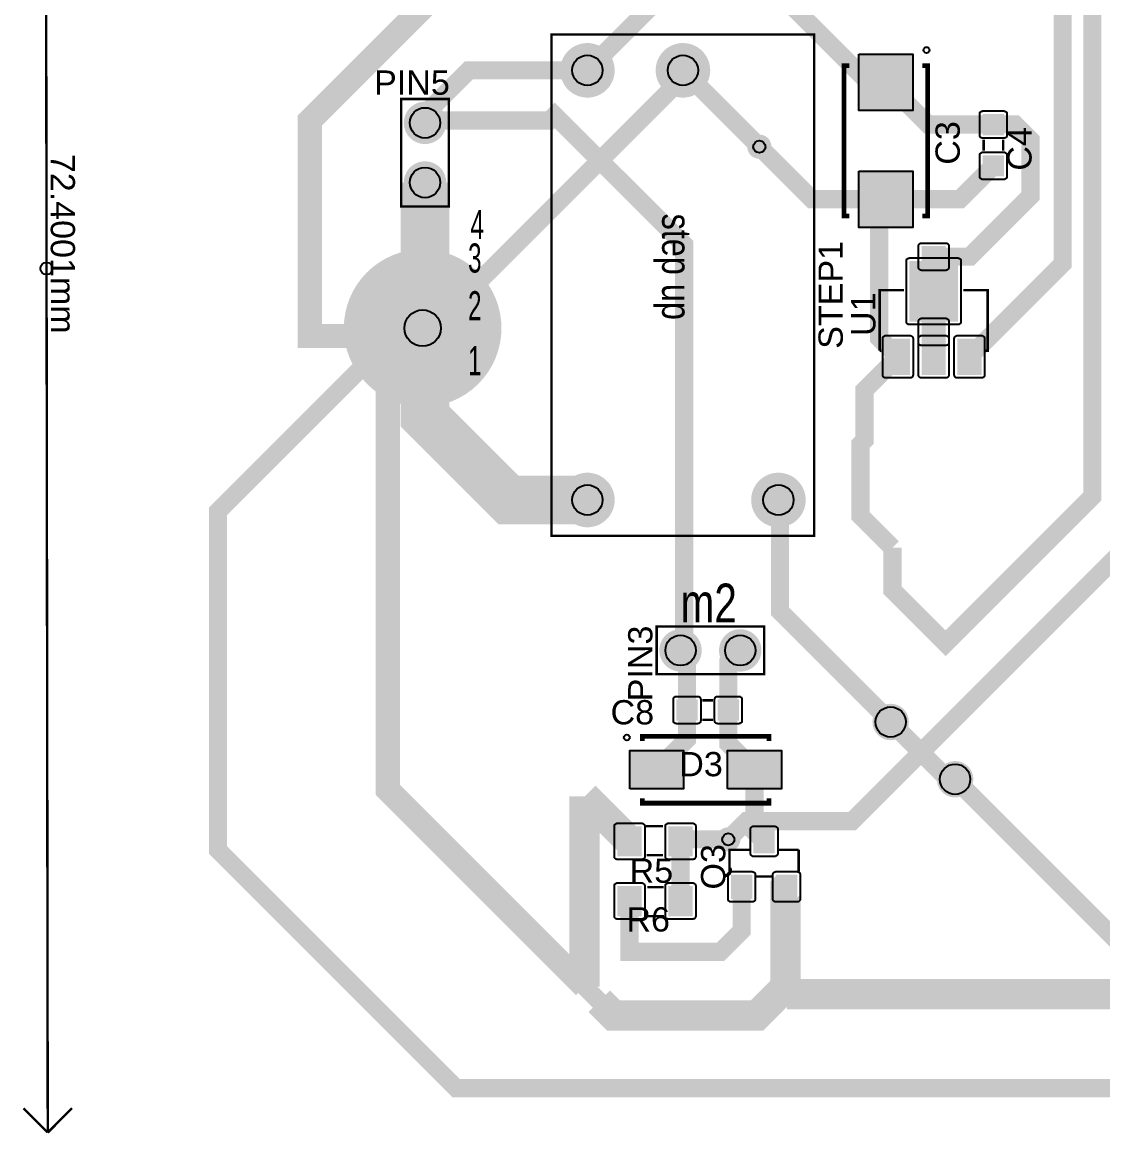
# Model space of a CAD drawing. Header units: centimetres. Extents: x -3.83 to 6.1, y -3.61 to 3.89.
# Drawn here: x -3.817 to 0.708, y -3.605 to 1.052 of the extents above; entities that cross this region are included whole.
import ezdxf

# ---------------------------------------------------------------- set-up
doc = ezdxf.new("R2010")
doc.units = ezdxf.units.CM
doc.layers.get('0').update_dxf_attribs({"linetype": 'CONTINUOUS'})
for name, color, linetype in [('1', 1, 'CONTINUOUS'), ('2', 2, 'CONTINUOUS'), ('3', 3, 'CONTINUOUS'), ('4', 4, 'CONTINUOUS'), ('5', 5, 'CONTINUOUS'), ('6', 6, 'CONTINUOUS'), ('7', 7, 'CONTINUOUS')]:
    doc.layers.add(name, color=color, linetype=linetype)

# ---------------------------------------------------------------- blocks, each defined once
blk = doc.blocks.new('RPAD')
blk.add_trace([(-0.5, -0.5), (-0.5, 0.5), (0.5, -0.5), (0.5, 0.5)])
blk = doc.blocks.new('EPAD')
at = {"const_width": 0.5}
blk.add_lwpolyline([(-0.25, 0, 1), (0.25, 0, 1)], format="xyb", close=True, dxfattribs=at)

msp = doc.modelspace()

# ---------------------------------------------------------------- linework, layer by layer
for centre, radius in [((-1.45, 0.85), 0.0635), ((-1.05, 0.85), 0.0635), ((-2.13, 0.63), 0.0635), ((-0.73, 0.53), 0.0254), ((-2.13, 0.38), 0.0635), ((-2.14, -0.23), 0.0762), ((-1.45, -0.95), 0.0635), ((-0.65, -0.95), 0.0635), ((-1.06, -1.58), 0.0635), ((-0.81, -1.58), 0.0635), ((-0.18, -1.88), 0.0635), ((0.09, -2.12), 0.0635), ((-0.86, -2.371818), 0.0254)]:
    msp.add_circle(centre, radius)
at = {"layer": '2'}
for points, const_width in [([(-3.71, -3.6), (-3.72, 3.64)], 0.01016), ([(-1.6, -1.1), (-0.5, -1.1), (-0.5, 1), (-1.6, 1), (-1.6, -1.1)], 0.01016), ([(-1.6, -1.1), (-0.5, -1.1), (-0.5, 1), (-1.6, 1), (-1.6, -1.1)], 0.01016), ([(-1.6, -1.1), (-0.5, -1.1), (-0.5, 1), (-1.6, 1), (-1.6, -1.1)], 0.01016), ([(-0.3525, 0.87), (-0.375, 0.87), (-0.375, 0.24), (-0.3525, 0.24)], 0.02), ([(-0.3525, 0.87), (-0.375, 0.87), (-0.375, 0.24), (-0.3525, 0.24)], 0.02), ([(-0.3525, 0.87), (-0.375, 0.87), (-0.375, 0.24), (-0.3525, 0.24)], 0.02), ([(-0.0475, 0.87), (-0.025, 0.87), (-0.025, 0.24), (-0.0475, 0.24)], 0.02), ([(-0.0475, 0.87), (-0.025, 0.87), (-0.025, 0.24), (-0.0475, 0.24)], 0.02), ([(-0.0475, 0.87), (-0.025, 0.87), (-0.025, 0.24), (-0.0475, 0.24)], 0.02), ([(-2.23, 0.28), (-2.03, 0.28), (-2.03, 0.73), (-2.23, 0.73), (-2.23, 0.28)], 0.01016), ([(-2.23, 0.28), (-2.03, 0.28), (-2.03, 0.73), (-2.23, 0.73), (-2.23, 0.28)], 0.01016), ([(-2.23, 0.28), (-2.03, 0.28), (-2.03, 0.73), (-2.23, 0.73), (-2.23, 0.28)], 0.01016), ([(0.20936, 0.55922), (0.20936, 0.5135)], 0.01016), ([(0.20936, 0.55922), (0.20936, 0.5135)], 0.01016), ([(0.20936, 0.55922), (0.20936, 0.5135)], 0.01016), ([(0.29064, 0.55922), (0.29064, 0.5135)], 0.01016), ([(0.29064, 0.55922), (0.29064, 0.5135)], 0.01016), ([(0.29064, 0.55922), (0.29064, 0.5135)], 0.01016), ([(-0.22606, -0.3246), (-0.22606, -0.0706), (-0.12446, -0.0706)], 0.01016), ([(-0.22606, -0.3246), (-0.22606, -0.0706), (-0.12446, -0.0706)], 0.01016), ([(-0.22606, -0.3246), (-0.22606, -0.0706), (-0.12446, -0.0706)], 0.01016), ([(0.12446, -0.0706), (0.22606, -0.0706), (0.22606, -0.3246), (0.21844, -0.3246)], 0.01016), ([(0.12446, -0.0706), (0.22606, -0.0706), (0.22606, -0.3246), (0.21844, -0.3246)], 0.01016), ([(0.12446, -0.0706), (0.22606, -0.0706), (0.22606, -0.3246), (0.21844, -0.3246)], 0.01016), ([(-0.22606, -0.3246), (-0.21844, -0.3246)], 0.01016), ([(-0.22606, -0.3246), (-0.21844, -0.3246)], 0.01016), ([(-0.22606, -0.3246), (-0.21844, -0.3246)], 0.01016), ([(-1.16, -1.68), (-0.71, -1.68), (-0.71, -1.48), (-1.16, -1.48), (-1.16, -1.68)], 0.01016), ([(-1.16, -1.68), (-0.71, -1.68), (-0.71, -1.48), (-1.16, -1.48), (-1.16, -1.68)], 0.01016), ([(-1.16, -1.68), (-0.71, -1.68), (-0.71, -1.48), (-1.16, -1.48), (-1.16, -1.68)], 0.01016), ([(-0.9235, -1.78936), (-0.96922, -1.78936)], 0.01016), ([(-0.9235, -1.78936), (-0.96922, -1.78936)], 0.01016), ([(-0.9235, -1.78936), (-0.96922, -1.78936)], 0.01016), ([(-0.9235, -1.87064), (-0.96922, -1.87064)], 0.01016), ([(-0.9235, -1.87064), (-0.96922, -1.87064)], 0.01016), ([(-0.9235, -1.87064), (-0.96922, -1.87064)], 0.01016), ([(-1.22, -1.96), (-1.22, -1.94), (-0.69, -1.94), (-0.69, -1.96)], 0.02), ([(-1.22, -1.96), (-1.22, -1.94), (-0.69, -1.94), (-0.69, -1.96)], 0.02), ([(-1.22, -1.96), (-1.22, -1.94), (-0.69, -1.94), (-0.69, -1.96)], 0.02), ([(-1.22, -2.2), (-1.22, -2.22), (-0.69, -2.22), (-0.69, -2.2)], 0.02), ([(-1.22, -2.2), (-1.22, -2.22), (-0.69, -2.22), (-0.69, -2.2)], 0.02), ([(-1.22, -2.2), (-1.22, -2.22), (-0.69, -2.22), (-0.69, -2.2)], 0.02), ([(-1.13366, -2.3165), (-1.20478, -2.3165)], 0.01016), ([(-1.13366, -2.3165), (-1.20478, -2.3165)], 0.01016), ([(-1.13366, -2.3165), (-1.20478, -2.3165)], 0.01016), ([(-0.85478, -2.50954), (-0.85478, -2.41556), (-0.76842, -2.41556)], 0.01016), ([(-0.85478, -2.50954), (-0.85478, -2.41556), (-0.76842, -2.41556)], 0.01016), ([(-0.85478, -2.50954), (-0.85478, -2.41556), (-0.76842, -2.41556)], 0.01016), ([(-0.56522, -2.41556), (-0.65412, -2.41556)], 0.01016), ([(-0.56522, -2.41556), (-0.65412, -2.41556)], 0.01016), ([(-0.56522, -2.41556), (-0.65412, -2.41556)], 0.01016), ([(-0.56522, -2.41556), (-0.56522, -2.507)], 0.01016), ([(-0.56522, -2.41556), (-0.56522, -2.507)], 0.01016), ([(-0.56522, -2.41556), (-0.56522, -2.507)], 0.01016), ([(-1.13366, -2.43842), (-1.20224, -2.43842)], 0.01016), ([(-1.13366, -2.43842), (-1.20224, -2.43842)], 0.01016), ([(-1.13366, -2.43842), (-1.20224, -2.43842)], 0.01016), ([(-0.6719, -2.52732), (-0.74302, -2.52732)], 0.01016), ([(-0.6719, -2.52732), (-0.74302, -2.52732)], 0.01016), ([(-0.6719, -2.52732), (-0.74302, -2.52732)], 0.01016), ([(-1.1997, -2.57158), (-1.13112, -2.57158)], 0.01016), ([(-1.1997, -2.57158), (-1.13112, -2.57158)], 0.01016), ([(-1.1997, -2.57158), (-1.13112, -2.57158)], 0.01016), ([(-1.1997, -2.6935), (-1.12858, -2.6935)], 0.01016), ([(-1.1997, -2.6935), (-1.12858, -2.6935)], 0.01016), ([(-1.1997, -2.6935), (-1.12858, -2.6935)], 0.01016), ([(-3.71, -3.6), (-3.81174, -3.49854)], 0.01016), ([(-3.71, -3.6), (-3.60854, -3.498259)], 0.01016)]:
    msp.add_lwpolyline(points, dxfattribs=dict(at, const_width=const_width))
at = {"layer": '3'}
for centre, radius in [((-0.03, 0.935), 0.0125), ((-0.03, 0.935), 0.0125), ((-0.03, 0.935), 0.0125), ((-3.715, 0.02), 0.0254), ((-1.285, -1.945), 0.0125), ((-1.285, -1.945), 0.0125), ((-1.285, -1.945), 0.0125)]:
    msp.add_circle(centre, radius, dxfattribs=at)
at = {"layer": '4'}
for points in [[(-0.31303, 0.91811), (-0.08697, 0.91811), (-0.08697, 0.68189), (-0.31303, 0.68189), (-0.31303, 0.91811)], [(0.30715, 0.66717), (0.30715, 0.57827), (0.306892, 0.575711), (0.306152, 0.573327), (0.304981, 0.57117), (0.30343, 0.56929), (0.30155, 0.567739), (0.299393, 0.566568), (0.297009, 0.565828), (0.29445, 0.56557), (0.20555, 0.56557), (0.202991, 0.565828), (0.200607, 0.566568), (0.19845, 0.567739), (0.19657, 0.56929), (0.195019, 0.57117), (0.193848, 0.573327), (0.193108, 0.575711), (0.19285, 0.57827), (0.19285, 0.66717), (0.193108, 0.669729), (0.193848, 0.672113), (0.195019, 0.67427), (0.19657, 0.67615), (0.19845, 0.677701), (0.200607, 0.678872), (0.202991, 0.679612), (0.20555, 0.67987), (0.29445, 0.67987), (0.297009, 0.679612), (0.299393, 0.678872), (0.30155, 0.677701), (0.30343, 0.67615), (0.304981, 0.67427), (0.306152, 0.672113), (0.306892, 0.669729), (0.30715, 0.66717)], [(0.30715, 0.49445), (0.30715, 0.40555), (0.306892, 0.402991), (0.306152, 0.400607), (0.304981, 0.39845), (0.30343, 0.39657), (0.30155, 0.395019), (0.299393, 0.393848), (0.297009, 0.393108), (0.29445, 0.39285), (0.20555, 0.39285), (0.202991, 0.393108), (0.200607, 0.393848), (0.19845, 0.395019), (0.19657, 0.39657), (0.195019, 0.39845), (0.193848, 0.400607), (0.193108, 0.402991), (0.19285, 0.40555), (0.19285, 0.49445), (0.193108, 0.497009), (0.193848, 0.499393), (0.195019, 0.50155), (0.19657, 0.50343), (0.19845, 0.504981), (0.200607, 0.506152), (0.202991, 0.506892), (0.20555, 0.50715), (0.29445, 0.50715), (0.297009, 0.506892), (0.299393, 0.506152), (0.30155, 0.504981), (0.30343, 0.50343), (0.304981, 0.50155), (0.306152, 0.499393), (0.306892, 0.497009), (0.30715, 0.49445)], [(-0.31303, 0.42811), (-0.08697, 0.42811), (-0.08697, 0.19189), (-0.31303, 0.19189), (-0.31303, 0.42811)], [(0.0635, 0.11355), (0.0635, 0.02465), (0.063242, 0.022091), (0.062502, 0.019707), (0.061331, 0.01755), (0.05978, 0.01567), (0.0579, 0.014119), (0.055743, 0.012948), (0.053359, 0.012208), (0.0508, 0.01195), (-0.0508, 0.01195), (-0.053359, 0.012208), (-0.055743, 0.012948), (-0.0579, 0.014119), (-0.05978, 0.01567), (-0.061331, 0.01755), (-0.062502, 0.019707), (-0.063242, 0.022091), (-0.0635, 0.02465), (-0.0635, 0.11355), (-0.063242, 0.116109), (-0.062502, 0.118493), (-0.061331, 0.12065), (-0.05978, 0.12253), (-0.0579, 0.124081), (-0.055743, 0.125252), (-0.053359, 0.125992), (-0.0508, 0.12625), (0.0508, 0.12625), (0.053359, 0.125992), (0.055743, 0.125252), (0.0579, 0.124081), (0.05978, 0.12253), (0.061331, 0.12065), (0.062502, 0.118493), (0.063242, 0.116109), (0.0635, 0.11355)], [(-0.1016, 0.06402), (0.1016, 0.06402), (0.104159, 0.063762), (0.106543, 0.063022), (0.1087, 0.061851), (0.11058, 0.0603), (0.112131, 0.05842), (0.113302, 0.056263), (0.114042, 0.053879), (0.1143, 0.05132), (0.1143, -0.20268), (0.114042, -0.205239), (0.113302, -0.207623), (0.112131, -0.20978), (0.11058, -0.21166), (0.1087, -0.213211), (0.106543, -0.214382), (0.104159, -0.215122), (0.1016, -0.21538), (-0.1016, -0.21538), (-0.104159, -0.215122), (-0.106543, -0.214382), (-0.1087, -0.213211), (-0.11058, -0.21166), (-0.112131, -0.20978), (-0.113302, -0.207623), (-0.114042, -0.205239), (-0.1143, -0.20268), (-0.1143, 0.05132), (-0.114042, 0.053879), (-0.113302, 0.056263), (-0.112131, 0.05842), (-0.11058, 0.0603), (-0.1087, 0.061851), (-0.106543, 0.063022), (-0.104159, 0.063762), (-0.1016, 0.06402)], [(0.0635, -0.20141), (0.0635, -0.29031), (0.063242, -0.292869), (0.062502, -0.295253), (0.061331, -0.29741), (0.05978, -0.29929), (0.0579, -0.300841), (0.055743, -0.302012), (0.053359, -0.302752), (0.0508, -0.30301), (-0.0508, -0.30301), (-0.053359, -0.302752), (-0.055743, -0.302012), (-0.0579, -0.300841), (-0.05978, -0.29929), (-0.061331, -0.29741), (-0.062502, -0.295253), (-0.063242, -0.292869), (-0.0635, -0.29031), (-0.0635, -0.20141), (-0.063242, -0.198851), (-0.062502, -0.196467), (-0.061331, -0.19431), (-0.05978, -0.19243), (-0.0579, -0.190879), (-0.055743, -0.189708), (-0.053359, -0.188968), (-0.0508, -0.18871), (0.0508, -0.18871), (0.053359, -0.188968), (0.055743, -0.189708), (0.0579, -0.190879), (0.05978, -0.19243), (0.061331, -0.19431), (0.062502, -0.196467), (0.063242, -0.198851), (0.0635, -0.20141)], [(-0.20066, -0.2611), (-0.09906, -0.2611), (-0.096501, -0.261358), (-0.094117, -0.262098), (-0.09196, -0.263269), (-0.09008, -0.26482), (-0.088529, -0.2667), (-0.087358, -0.268857), (-0.086618, -0.271241), (-0.08636, -0.2738), (-0.08636, -0.4262), (-0.086618, -0.428759), (-0.087358, -0.431143), (-0.088529, -0.4333), (-0.09008, -0.43518), (-0.09196, -0.436731), (-0.094117, -0.437902), (-0.096501, -0.438642), (-0.09906, -0.4389), (-0.20066, -0.4389), (-0.203219, -0.438642), (-0.205603, -0.437902), (-0.20776, -0.436731), (-0.20964, -0.43518), (-0.211191, -0.4333), (-0.212362, -0.431143), (-0.213102, -0.428759), (-0.21336, -0.4262), (-0.21336, -0.2738), (-0.213102, -0.271241), (-0.212362, -0.268857), (-0.211191, -0.2667), (-0.20964, -0.26482), (-0.20776, -0.263269), (-0.205603, -0.262098), (-0.203219, -0.261358), (-0.20066, -0.2611)], [(-0.0508, -0.2611), (0.0508, -0.2611), (0.053359, -0.261358), (0.055743, -0.262098), (0.0579, -0.263269), (0.05978, -0.26482), (0.061331, -0.2667), (0.062502, -0.268857), (0.063242, -0.271241), (0.0635, -0.2738), (0.0635, -0.4262), (0.063242, -0.428759), (0.062502, -0.431143), (0.061331, -0.4333), (0.05978, -0.43518), (0.0579, -0.436731), (0.055743, -0.437902), (0.053359, -0.438642), (0.0508, -0.4389), (-0.0508, -0.4389), (-0.053359, -0.438642), (-0.055743, -0.437902), (-0.0579, -0.436731), (-0.05978, -0.43518), (-0.061331, -0.4333), (-0.062502, -0.431143), (-0.063242, -0.428759), (-0.0635, -0.4262), (-0.0635, -0.2738), (-0.063242, -0.271241), (-0.062502, -0.268857), (-0.061331, -0.2667), (-0.05978, -0.26482), (-0.0579, -0.263269), (-0.055743, -0.262098), (-0.053359, -0.261358), (-0.0508, -0.2611)], [(0.09906, -0.2611), (0.20066, -0.2611), (0.203219, -0.261358), (0.205603, -0.262098), (0.20776, -0.263269), (0.20964, -0.26482), (0.211191, -0.2667), (0.212362, -0.268857), (0.213102, -0.271241), (0.21336, -0.2738), (0.21336, -0.4262), (0.213102, -0.428759), (0.212362, -0.431143), (0.211191, -0.4333), (0.20964, -0.43518), (0.20776, -0.436731), (0.205603, -0.437902), (0.203219, -0.438642), (0.20066, -0.4389), (0.09906, -0.4389), (0.096501, -0.438642), (0.094117, -0.437902), (0.09196, -0.436731), (0.09008, -0.43518), (0.088529, -0.4333), (0.087358, -0.431143), (0.086618, -0.428759), (0.08636, -0.4262), (0.08636, -0.2738), (0.086618, -0.271241), (0.087358, -0.268857), (0.088529, -0.2667), (0.09008, -0.26482), (0.09196, -0.263269), (0.094117, -0.262098), (0.096501, -0.261358), (0.09906, -0.2611)], [(-0.98827, -1.88715), (-1.07717, -1.88715), (-1.079729, -1.886892), (-1.082113, -1.886152), (-1.08427, -1.884981), (-1.08615, -1.88343), (-1.087701, -1.88155), (-1.088872, -1.879393), (-1.089612, -1.877009), (-1.08987, -1.87445), (-1.08987, -1.78555), (-1.089612, -1.782991), (-1.088872, -1.780607), (-1.087701, -1.77845), (-1.08615, -1.77657), (-1.08427, -1.775019), (-1.082113, -1.773848), (-1.079729, -1.773108), (-1.07717, -1.77285), (-0.98827, -1.77285), (-0.985711, -1.773108), (-0.983327, -1.773848), (-0.98117, -1.775019), (-0.97929, -1.77657), (-0.977739, -1.77845), (-0.976568, -1.780607), (-0.975828, -1.782991), (-0.97557, -1.78555), (-0.97557, -1.87445), (-0.975828, -1.877009), (-0.976568, -1.879393), (-0.977739, -1.88155), (-0.97929, -1.88343), (-0.98117, -1.884981), (-0.983327, -1.886152), (-0.985711, -1.886892), (-0.98827, -1.88715)], [(-0.81555, -1.88715), (-0.90445, -1.88715), (-0.907009, -1.886892), (-0.909393, -1.886152), (-0.91155, -1.884981), (-0.91343, -1.88343), (-0.914981, -1.88155), (-0.916152, -1.879393), (-0.916892, -1.877009), (-0.91715, -1.87445), (-0.91715, -1.78555), (-0.916892, -1.782991), (-0.916152, -1.780607), (-0.914981, -1.77845), (-0.91343, -1.77657), (-0.91155, -1.775019), (-0.909393, -1.773848), (-0.907009, -1.773108), (-0.90445, -1.77285), (-0.81555, -1.77285), (-0.812991, -1.773108), (-0.810607, -1.773848), (-0.80845, -1.775019), (-0.80657, -1.77657), (-0.805019, -1.77845), (-0.803848, -1.780607), (-0.803108, -1.782991), (-0.80285, -1.78555), (-0.80285, -1.87445), (-0.803108, -1.877009), (-0.803848, -1.879393), (-0.805019, -1.88155), (-0.80657, -1.88343), (-0.80845, -1.884981), (-0.810607, -1.886152), (-0.812991, -1.886892), (-0.81555, -1.88715)], [(-1.27303, -2.16001), (-1.27303, -1.99999), (-1.04697, -1.99999), (-1.04697, -2.16001), (-1.27303, -2.16001)], [(-0.86303, -2.16001), (-0.86303, -1.99999), (-0.63697, -1.99999), (-0.63697, -2.16001), (-0.86303, -2.16001)], [(-1.22256, -2.4562), (-1.32416, -2.4562), (-1.326719, -2.455942), (-1.329103, -2.455202), (-1.33126, -2.454031), (-1.33314, -2.45248), (-1.334691, -2.4506), (-1.335862, -2.448443), (-1.336602, -2.446059), (-1.33686, -2.4435), (-1.33686, -2.3165), (-1.336602, -2.313941), (-1.335862, -2.311557), (-1.334691, -2.3094), (-1.33314, -2.30752), (-1.33126, -2.305969), (-1.329103, -2.304798), (-1.326719, -2.304058), (-1.32416, -2.3038), (-1.22256, -2.3038), (-1.220001, -2.304058), (-1.217617, -2.304798), (-1.21546, -2.305969), (-1.21358, -2.30752), (-1.212029, -2.3094), (-1.210858, -2.311557), (-1.210118, -2.313941), (-1.20986, -2.3165), (-1.20986, -2.4435), (-1.210118, -2.446059), (-1.210858, -2.448443), (-1.212029, -2.4506), (-1.21358, -2.45248), (-1.21546, -2.454031), (-1.217617, -2.455202), (-1.220001, -2.455942), (-1.22256, -2.4562)], [(-1.0092, -2.4562), (-1.1108, -2.4562), (-1.113359, -2.455942), (-1.115743, -2.455202), (-1.1179, -2.454031), (-1.11978, -2.45248), (-1.121331, -2.4506), (-1.122502, -2.448443), (-1.123242, -2.446059), (-1.1235, -2.4435), (-1.1235, -2.3165), (-1.123242, -2.313941), (-1.122502, -2.311557), (-1.121331, -2.3094), (-1.11978, -2.30752), (-1.1179, -2.305969), (-1.115743, -2.304798), (-1.113359, -2.304058), (-1.1108, -2.3038), (-1.0092, -2.3038), (-1.006641, -2.304058), (-1.004257, -2.304798), (-1.0021, -2.305969), (-1.00022, -2.30752), (-0.998669, -2.3094), (-0.997498, -2.311557), (-0.996758, -2.313941), (-0.9965, -2.3165), (-0.9965, -2.4435), (-0.996758, -2.446059), (-0.997498, -2.448443), (-0.998669, -2.4506), (-1.00022, -2.45248), (-1.0021, -2.454031), (-1.004257, -2.455202), (-1.006641, -2.455942), (-1.0092, -2.4562)], [(-0.66555, -2.4435), (-0.75445, -2.4435), (-0.757009, -2.443242), (-0.759393, -2.442502), (-0.76155, -2.441331), (-0.76343, -2.43978), (-0.764981, -2.4379), (-0.766152, -2.435743), (-0.766892, -2.433359), (-0.76715, -2.4308), (-0.76715, -2.3292), (-0.766892, -2.326641), (-0.766152, -2.324257), (-0.764981, -2.3221), (-0.76343, -2.32022), (-0.76155, -2.318669), (-0.759393, -2.317498), (-0.757009, -2.316758), (-0.75445, -2.3165), (-0.66555, -2.3165), (-0.662991, -2.316758), (-0.660607, -2.317498), (-0.65845, -2.318669), (-0.65657, -2.32022), (-0.655019, -2.3221), (-0.653848, -2.324257), (-0.653108, -2.326641), (-0.65285, -2.3292), (-0.65285, -2.4308), (-0.653108, -2.433359), (-0.653848, -2.435743), (-0.655019, -2.4379), (-0.65657, -2.43978), (-0.65845, -2.441331), (-0.660607, -2.442502), (-0.662991, -2.443242), (-0.66555, -2.4435)], [(-0.75953, -2.634), (-0.84843, -2.634), (-0.850989, -2.633742), (-0.853373, -2.633002), (-0.85553, -2.631831), (-0.85741, -2.63028), (-0.858961, -2.6284), (-0.860132, -2.626243), (-0.860872, -2.623859), (-0.86113, -2.6213), (-0.86113, -2.5197), (-0.860872, -2.517141), (-0.860132, -2.514757), (-0.858961, -2.5126), (-0.85741, -2.51072), (-0.85553, -2.509169), (-0.853373, -2.507998), (-0.850989, -2.507258), (-0.84843, -2.507), (-0.75953, -2.507), (-0.756971, -2.507258), (-0.754587, -2.507998), (-0.75243, -2.509169), (-0.75055, -2.51072), (-0.748999, -2.5126), (-0.747828, -2.514757), (-0.747088, -2.517141), (-0.74683, -2.5197), (-0.74683, -2.6213), (-0.747088, -2.623859), (-0.747828, -2.626243), (-0.748999, -2.6284), (-0.75055, -2.63028), (-0.75243, -2.631831), (-0.754587, -2.633002), (-0.756971, -2.633742), (-0.75953, -2.634)], [(-0.57157, -2.634), (-0.66047, -2.634), (-0.663029, -2.633742), (-0.665413, -2.633002), (-0.66757, -2.631831), (-0.66945, -2.63028), (-0.671001, -2.6284), (-0.672172, -2.626243), (-0.672912, -2.623859), (-0.67317, -2.6213), (-0.67317, -2.5197), (-0.672912, -2.517141), (-0.672172, -2.514757), (-0.671001, -2.5126), (-0.66945, -2.51072), (-0.66757, -2.509169), (-0.665413, -2.507998), (-0.663029, -2.507258), (-0.66047, -2.507), (-0.57157, -2.507), (-0.569011, -2.507258), (-0.566627, -2.507998), (-0.56447, -2.509169), (-0.56259, -2.51072), (-0.561039, -2.5126), (-0.559868, -2.514757), (-0.559128, -2.517141), (-0.55887, -2.5197), (-0.55887, -2.6213), (-0.559128, -2.623859), (-0.559868, -2.626243), (-0.561039, -2.6284), (-0.56259, -2.63028), (-0.56447, -2.631831), (-0.566627, -2.633002), (-0.569011, -2.633742), (-0.57157, -2.634)], [(-1.32416, -2.5538), (-1.22256, -2.5538), (-1.220001, -2.554058), (-1.217617, -2.554798), (-1.21546, -2.555969), (-1.21358, -2.55752), (-1.212029, -2.5594), (-1.210858, -2.561557), (-1.210118, -2.563941), (-1.20986, -2.5665), (-1.20986, -2.6935), (-1.210118, -2.696059), (-1.210858, -2.698443), (-1.212029, -2.7006), (-1.21358, -2.70248), (-1.21546, -2.704031), (-1.217617, -2.705202), (-1.220001, -2.705942), (-1.22256, -2.7062), (-1.32416, -2.7062), (-1.326719, -2.705942), (-1.329103, -2.705202), (-1.33126, -2.704031), (-1.33314, -2.70248), (-1.334691, -2.7006), (-1.335862, -2.698443), (-1.336602, -2.696059), (-1.33686, -2.6935), (-1.33686, -2.5665), (-1.336602, -2.563941), (-1.335862, -2.561557), (-1.334691, -2.5594), (-1.33314, -2.55752), (-1.33126, -2.555969), (-1.329103, -2.554798), (-1.326719, -2.554058), (-1.32416, -2.5538)], [(-1.1108, -2.5538), (-1.0092, -2.5538), (-1.006641, -2.554058), (-1.004257, -2.554798), (-1.0021, -2.555969), (-1.00022, -2.55752), (-0.998669, -2.5594), (-0.997498, -2.561557), (-0.996758, -2.563941), (-0.9965, -2.5665), (-0.9965, -2.6935), (-0.996758, -2.696059), (-0.997498, -2.698443), (-0.998669, -2.7006), (-1.00022, -2.70248), (-1.0021, -2.704031), (-1.004257, -2.705202), (-1.006641, -2.705942), (-1.0092, -2.7062), (-1.1108, -2.7062), (-1.113359, -2.705942), (-1.115743, -2.705202), (-1.1179, -2.704031), (-1.11978, -2.70248), (-1.121331, -2.7006), (-1.122502, -2.698443), (-1.123242, -2.696059), (-1.1235, -2.6935), (-1.1235, -2.5665), (-1.123242, -2.563941), (-1.122502, -2.561557), (-1.121331, -2.5594), (-1.11978, -2.55752), (-1.1179, -2.555969), (-1.115743, -2.554798), (-1.113359, -2.554058), (-1.1108, -2.5538)]]:
    msp.add_lwpolyline(points, close=True, dxfattribs=at)
at = {"layer": '5'}
for points, const_width in [([(0.14986, -0.35), (0.54, 0.04014), (0.54, 2.03), (0.54, 2.055694), (0.754306, 2.055694), (0.79, 2.02)], 0.0762), ([(-0.17272, -1.15), (-0.17272, -1.32728), (0.05, -1.55), (0.664477, -0.935523), (0.664477, 1.32), (0.664477, 1.694477), (0.79, 1.82)], 0.0762), ([(-0.2, 0.8), (-0.273764, 0.8), (-0.676882, 1.203118), (-0.700537, 1.226773), (-1.073227, 1.226773), (-1.45, 0.85)], 0.0762), ([(-2.097845, 1.15441), (-2.612294, 0.639961), (-2.612294, -0.262868), (-2.262868, -0.262868), (-2.172868, -0.262868)], 0.1016), ([(0.25, 0.62272), (-0.02272, 0.62272), (-0.2, 0.8)], 0.0762), ([(-1.045, -1.595), (-1.045, 0.119824), (-1.586922, 0.661746), (-1.608668, 0.64), (-2.12, 0.64), (-2.13, 0.63)], 0.0762), ([(0, 0.0691), (0.151211, 0.0691), (0.405703, 0.323592), (0.405703, 0.558401), (0.340228, 0.623876), (0.251156, 0.623876), (0.25, 0.62272)], 0.0762), ([(-0.73, 0.53), (-0.51, 0.31), (-0.2, 0.31)], 0.0762), ([(-0.2, 0.31), (0.11, 0.31), (0.25, 0.45)], 0.0762), ([(-0.14986, -0.35), (-0.227832, -0.272028), (-0.227832, 0.282168), (-0.2, 0.31)], 0.0762), ([(4.698, -0.55), (4.698, -0.302409), (4.773902, -0.226507), (5.806507, -0.226507), (6.06, -0.48), (6.06, -2.589139), (5.235032, -3.414107), (-1.999431, -3.414107), (-2.997288, -2.41625), (-2.997288, -0.997288), (-2.262868, -0.262868), (-2.23, -0.23), (-2.14, -0.23)], 0.0762), ([(-1.46168, -2.98832), (-2.285989, -2.164011), (-2.285989, -0.375989), (-2.172868, -0.262868)], 0.1016), ([(-2.172868, -0.262868), (-2.14, -0.23)], 0.0762), ([(-0.17272, -1.15), (-0.306683, -1.016037), (-0.306683, -0.716683), (-0.29, -0.7), (-0.29, -0.49014), (-0.14986, -0.35)], 0.0762), ([(-1.03272, -1.83), (-1.03272, -1.60728), (-1.045, -1.595), (-1.06, -1.58)], 0.0762), ([(-0.86, -1.83), (-0.86, -1.63), (-0.81, -1.58)], 0.0762), ([(-1.16, -2.08), (-1.03272, -1.95272), (-1.03272, -1.83)], 0.0762), ([(-0.86, -1.83), (-0.86, -1.97), (-0.75, -2.08), (-0.75, -2.34), (-0.71, -2.38)], 0.0762), ([(-0.18, -1.88), (0.06, -2.12), (0.09, -2.12)], 0.0762), ([(-1.27336, -2.38), (-1.46168, -2.19168)], 0.127), ([(-1.46168, -2.19168), (-1.46168, -2.98832)], 0.127), ([(-1.06, -2.39), (-1.041818, -2.371818), (-0.872553, -2.371818), (-0.86, -2.371818), (-0.853243, -2.371818)], 0.0762), ([(-1.06, -2.63), (-1.06, -2.39), (-1.06, -2.38)], 0.0762), ([(-1.4, -3.05), (-1.34, -3.11), (-0.74, -3.11), (-0.62, -2.99), (-0.62, -2.57448), (-0.61602, -2.5705)], 0.127), ([(-1.27336, -2.63), (-1.27336, -2.842936), (-0.892931, -2.842936), (-0.828548, -2.778553), (-0.80398, -2.753985), (-0.80398, -2.5705)], 0.0762), ([(-0.61602, -2.5705), (-0.628014, -2.5705)], 0.0762), ([(4.84336, -2.907306), (4.730239, -3.020427), (-0.61439, -3.020427)], 0.127), ([(-1.4, -3.05), (-1.46168, -2.98832)], 0.0762)]:
    msp.add_lwpolyline(points, dxfattribs=dict(at, const_width=const_width))
at = {"layer": '6'}
for points, const_width in [([(-0.86, -2.371818), (-0.783283, -2.295101), (-0.340908, -2.295101), (0.983743, -0.97045), (0.983743, -0.054879), (2.925554, -0.054879), (2.97, -0.010433), (2.97, 0.92654), (2.92254, 0.974)], 0.0762), ([(-2.13, 0.63), (-2.13, 0.666591), (-1.946591, 0.85), (-1.45, 0.85)], 0.0762), ([(-1.05, 0.85), (-1.035, 0.835), (-0.73, 0.53)], 0.0762), ([(-1.035, 0.835), (-2.1, -0.23), (-2.13, -0.23), (-2.14, -0.23)], 0.0762), ([(-2.13, 0.38), (-2.13, -0.23), (-2.13, -0.6), (-1.78, -0.95), (-1.45, -0.95)], 0.2032), ([(0.09, -2.12), (0.753222, -2.783222), (3.039665, -2.783222), (4.462601, -1.360286), (4.462601, -1.202196), (4.922073, -0.742724), (4.922073, -0.579927), (4.952, -0.55)], 0.0762), ([(-0.18, -1.88), (-0.643211, -1.416789), (-0.643211, -0.956789), (-0.65, -0.95)], 0.0762)]:
    msp.add_lwpolyline(points, dxfattribs=dict(at, const_width=const_width))

# ---------------------------------------------------------------- block references
for p, xscale, yscale in [((-1.45, 0.85), 0.2032, 0.2032), ((-1.05, 0.85), 0.2032, 0.2032), ((-2.13, 0.63), 0.1524, 0.1524), ((-2.13, 0.38), 0.1524, 0.1524), ((-2.14, -0.23), 0.635, 0.635), ((-1.45, -0.95), 0.2032, 0.2032), ((-0.65, -0.95), 0.2032, 0.2032), ((-1.06, -1.58), 0.1524, 0.1524), ((-0.81, -1.58), 0.1524, 0.1524), ((-0.18, -1.88), 0.127, 0.127), ((0.09, -2.12), 0.127, 0.127)]:
    msp.add_blockref('EPAD', p, dxfattribs=dict(xscale=xscale, yscale=yscale))
at = {"layer": '1'}
for p, xscale, yscale, rotation in [((-0.2, 0.8), 0.22606, 0.23622, 180), ((0.25, 0.62272), 0.0889, 0.0889, 90), ((0.25, 0.45), 0.0889, 0.0889, 90), ((-0.2, 0.31), 0.22606, 0.23622, 180), ((0, 0.0691), 0.0889, 0.1016, -90), ((0, -0.24586), 0.0889, 0.1016, -90), ((-1.16, -2.08), 0.16002, 0.22606, 90), ((-0.75, -2.08), 0.16002, 0.22606, 90), ((-0.71, -2.38), 0.0889, 0.1016, 180), ((-0.80398, -2.5705), 0.0889, 0.1016, 180), ((-0.61602, -2.5705), 0.0889, 0.1016, 180)]:
    msp.add_blockref('RPAD', p, dxfattribs=dict(at, xscale=xscale, yscale=yscale, rotation=rotation))
for p, xscale, yscale in [((0, -0.07568), 0.2032, 0.254), ((-0.14986, -0.35), 0.1016, 0.1524), ((0, -0.35), 0.1016, 0.1524), ((0.14986, -0.35), 0.1016, 0.1524), ((-1.03272, -1.83), 0.0889, 0.0889), ((-0.86, -1.83), 0.0889, 0.0889), ((-1.27336, -2.38), 0.1016, 0.127), ((-1.06, -2.38), 0.1016, 0.127), ((-1.27336, -2.63), 0.1016, 0.127), ((-1.06, -2.63), 0.1016, 0.127)]:
    msp.add_blockref('RPAD', p, dxfattribs=dict(at, xscale=xscale, yscale=yscale))
at = {"layer": '4'}
for p, xscale, yscale in [((-1.45, 0.85), 0.2286, 0.2286), ((-1.05, 0.85), 0.2286, 0.2286), ((-2.13, 0.63), 0.1778, 0.1778), ((-0.73, 0.53), 0.1016, 0.1016), ((-2.13, 0.38), 0.1778, 0.1778), ((-2.14, -0.23), 0.6604, 0.6604), ((-1.45, -0.95), 0.2286, 0.2286), ((-0.65, -0.95), 0.2286, 0.2286), ((-1.06, -1.58), 0.1778, 0.1778), ((-0.81, -1.58), 0.1778, 0.1778), ((-0.18, -1.88), 0.1524, 0.1524), ((0.09, -2.12), 0.1524, 0.1524), ((-0.86, -2.371818), 0.1016, 0.1016)]:
    msp.add_blockref('EPAD', p, dxfattribs=dict(at, xscale=xscale, yscale=yscale))
at = {"layer": '5'}
for p, xscale, yscale, rotation in [((-0.2, 0.8), 0.22606, 0.23622, 180), ((0.25, 0.62272), 0.0889, 0.0889, 90), ((0.25, 0.45), 0.0889, 0.0889, 90), ((-0.2, 0.31), 0.22606, 0.23622, 180), ((0, 0.0691), 0.0889, 0.1016, -90), ((0, -0.24586), 0.0889, 0.1016, -90), ((-1.16, -2.08), 0.16002, 0.22606, 90), ((-0.75, -2.08), 0.16002, 0.22606, 90), ((-0.71, -2.38), 0.0889, 0.1016, 180), ((-0.80398, -2.5705), 0.0889, 0.1016, 180), ((-0.61602, -2.5705), 0.0889, 0.1016, 180)]:
    msp.add_blockref('RPAD', p, dxfattribs=dict(at, xscale=xscale, yscale=yscale, rotation=rotation))
for p, xscale, yscale in [((0, -0.07568), 0.2032, 0.254), ((-0.14986, -0.35), 0.1016, 0.1524), ((0, -0.35), 0.1016, 0.1524), ((0.14986, -0.35), 0.1016, 0.1524), ((-1.03272, -1.83), 0.0889, 0.0889), ((-0.86, -1.83), 0.0889, 0.0889), ((-1.27336, -2.38), 0.1016, 0.127), ((-1.06, -2.38), 0.1016, 0.127), ((-1.27336, -2.63), 0.1016, 0.127), ((-1.06, -2.63), 0.1016, 0.127)]:
    msp.add_blockref('RPAD', p, dxfattribs=dict(at, xscale=xscale, yscale=yscale))
at = {"layer": '7', "xscale": 0.0762, "yscale": 0.0762}
for p in [(-0.73, 0.53), (-0.86, -2.371818)]:
    msp.add_blockref('EPAD', p, dxfattribs=at)

# ---------------------------------------------------------------- texts
at = {"layer": '3'}
for s, height, width, p in [('PIN5', 0.1016, 1.05, (-2.34336, 0.74778)), ('PIN5', 0.1016, 1.05, (-2.34336, 0.74778)), ('PIN5', 0.1016, 1.05, (-2.34336, 0.74778)), ('4', 0.12192, 0.625, (-1.94, 0.14284)), ('4', 0.12192, 0.625, (-1.94, 0.14284)), ('4', 0.12192, 0.625, (-1.94, 0.14284)), ('3', 0.12192, 0.625, (-1.95, 0.00284)), ('3', 0.12192, 0.625, (-1.95, 0.00284)), ('3', 0.12192, 0.625, (-1.95, 0.00284)), ('2', 0.12192, 0.625, (-1.95, -0.19716)), ('2', 0.12192, 0.625, (-1.95, -0.19716)), ('2', 0.12192, 0.625, (-1.95, -0.19716)), ('1', 0.12192, 0.625, (-1.95, -0.42716)), ('1', 0.12192, 0.625, (-1.95, -0.42716)), ('1', 0.12192, 0.625, (-1.95, -0.42716)), ('m2', 0.16256, 0.78125, (-1.06, -1.46288)), ('m2', 0.16256, 0.78125, (-1.06, -1.46288)), ('m2', 0.16256, 0.78125, (-1.06, -1.46288)), ('C8', 0.1016, 1.05, (-1.35304, -1.89002)), ('C8', 0.1016, 1.05, (-1.35304, -1.89002)), ('C8', 0.1016, 1.05, (-1.35304, -1.89002)), ('D3', 0.1016, 1.05, (-1.06543, -2.1073)), ('D3', 0.1016, 1.05, (-1.06543, -2.1073)), ('D3', 0.1016, 1.05, (-1.06543, -2.1073)), ('R5', 0.1016, 1.05, (-1.27336, -2.5538)), ('R5', 0.1016, 1.05, (-1.27336, -2.5538)), ('R5', 0.1016, 1.05, (-1.27336, -2.5538)), ('R6', 0.1016, 1.05, (-1.28672, -2.7578)), ('R6', 0.1016, 1.05, (-1.28672, -2.7578)), ('R6', 0.1016, 1.05, (-1.28672, -2.7578))]:
    msp.add_text(s, height=height, dxfattribs=dict(at, width=width)).set_placement(p)
for s, height, rotation, width, p in [('C3', 0.1016, 90, 1.05, (0.1093, 0.45457)), ('C3', 0.1016, 90, 1.05, (0.1093, 0.45457)), ('C3', 0.1016, 90, 1.05, (0.1093, 0.45457)), ('C4', 0.1016, 90, 1.05, (0.41002, 0.42968)), ('C4', 0.1016, 90, 1.05, (0.41002, 0.42968)), ('C4', 0.1016, 90, 1.05, (0.41002, 0.42968)), ('72.4001mm', 0.1016, -89.900002, 1.05, (-3.698058, 0.50009)), ('step up', 0.12192, -90, 0.833333, (-1.13716, 0.25)), ('step up', 0.12192, -90, 0.833333, (-1.13716, 0.25)), ('step up', 0.12192, -90, 0.833333, (-1.13716, 0.25)), ('STEP1', 0.1016, 90, 1.05, (-0.38062, -0.3167)), ('STEP1', 0.1016, 90, 1.05, (-0.38062, -0.3167)), ('STEP1', 0.1016, 90, 1.05, (-0.38062, -0.3167)), ('U1', 0.1016, 90, 1.05, (-0.24384, -0.263005)), ('U1', 0.1016, 90, 1.05, (-0.24384, -0.263005)), ('U1', 0.1016, 90, 1.05, (-0.24384, -0.263005)), ('PIN3', 0.1016, 90, 1.05, (-1.17778, -1.79336)), ('PIN3', 0.1016, 90, 1.05, (-1.17778, -1.79336)), ('PIN3', 0.1016, 90, 1.05, (-1.17778, -1.79336)), ('Q3', 0.1016, 90, 1.05, (-0.87256, -2.58193)), ('Q3', 0.1016, 90, 1.05, (-0.87256, -2.58193)), ('Q3', 0.1016, 90, 1.05, (-0.87256, -2.58193))]:
    msp.add_text(s, height=height, rotation=rotation, dxfattribs=dict(at, width=width)).set_placement(p)

doc.saveas('drawing.dxf')
